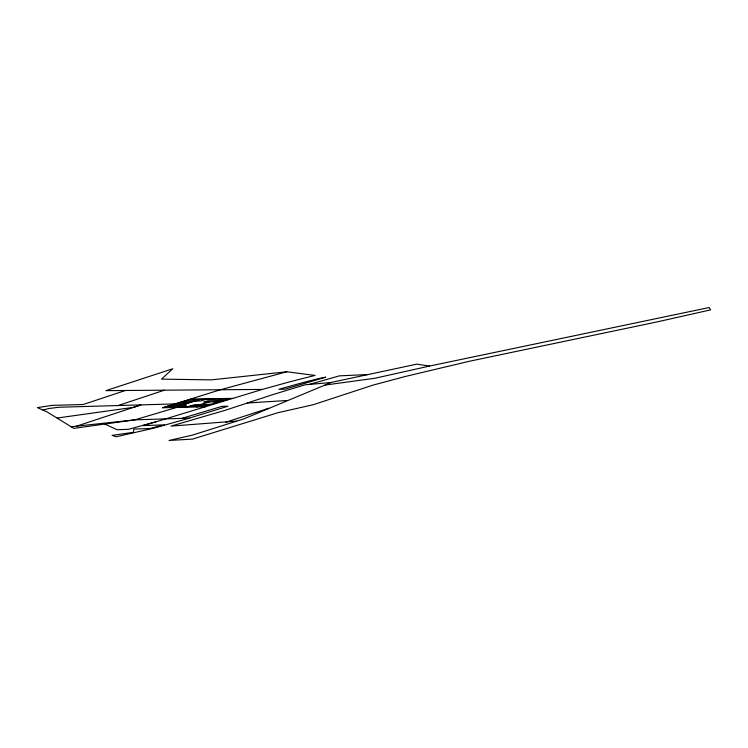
<?xml version="1.0" encoding="UTF-8"?>
<svg xmlns="http://www.w3.org/2000/svg" width="748" height="748" viewBox="0 0 748 748"><rect width="100%" height="100%" fill="white"/><g stroke="black" fill="none" stroke-linecap="round" stroke-linejoin="round"><path stroke-width="1.12" d="M324.866 385.098L330.663 382.555L416.814 364.136L429.52 366.062L709.151 307.531L710.6 309.878L656.791 321.977L469.688 361.191L404.883 376.581L372.766 385.192L313.459 404.649L278.022 412.69L192.545 439.095L169.029 440.469L192.217 435.177L243.941 418.852L324.866 385.098L374.944 378.254L429.52 366.062M125.318 390.503L83.206 404.509L52.089 405.369L37.4 407.632L46.993 411.877L73.809 428.38L134.883 419.852L189.291 418.132M118.1 405.547L164.354 390.204M236.331 421.105L171.021 426.108L225.522 410.185L272.833 394.598L305.119 384.79L330.663 382.555M76.539 426.173L141.017 404.883L133.621 407.323L57.166 418.039M225.896 422.209L268.756 408.221M205.401 406.753L162.671 407.763L220.286 389.792L286.821 371.784L315.095 375.431L301.369 378.834A287.372 33.52 -9.2 0 0 285.745 382.92L262.342 389.428L156.351 421.685L128.553 429.296L117.099 429.726L104.776 424.051M162.671 407.763L188.73 399.899L199.557 399.703L173.443 407.501M181.904 418.366L221.904 406.36L227.944 406.22L186.056 419.123L152.975 428.37L116.211 436.748L112.088 435.392L133.406 432.316L133.845 429.1L149.843 428.492L164.392 424.855L142.803 425.621L156.351 421.685M176.547 407.436L134.883 419.852L71.191 426.753M181.268 406.716L186.561 405.136L180.044 405.285M206.018 399.348L200.539 400.975L194.013 401.106M186.168 407.202L194.751 404.668L210.74 404.313M200.38 404.537L209.103 401.975M198.052 406.323L203.363 404.771L209.664 404.631M222.876 399.039L217.378 400.657L223.689 400.535M196.593 406.959L205.195 404.434M213.937 401.872L218.351 400.582L207.888 400.778L203.475 402.087L219.482 401.76M309.242 384.425L339.377 375.861L367.81 374.542M43.019 410.11L48.695 408.539L58.662 407.258L175.013 403.911M286.821 371.784L211.31 379.872L161.521 379.124L172.769 368.755L105.917 390.643L262.333 389.428M247.354 403.022L286.811 400.489M166.926 406.473L177.715 406.229M190.441 405.94L200.875 405.706M171.217 405.182L182.016 404.939M179.903 402.564L190.721 402.34M175.546 403.873L186.346 403.649M184.298 401.237L195.116 401.031M190.675 399.021L232.955 398.375M199.482 399.469L174.761 406.865L204.354 406.183L229.197 398.927L199.482 399.469M325.661 377.207L284.708 389.231L278.873 389.278L300.733 383.182A268.317 31.164 -9.2 0 1 318.227 378.684L325.661 377.207"/></g></svg>
